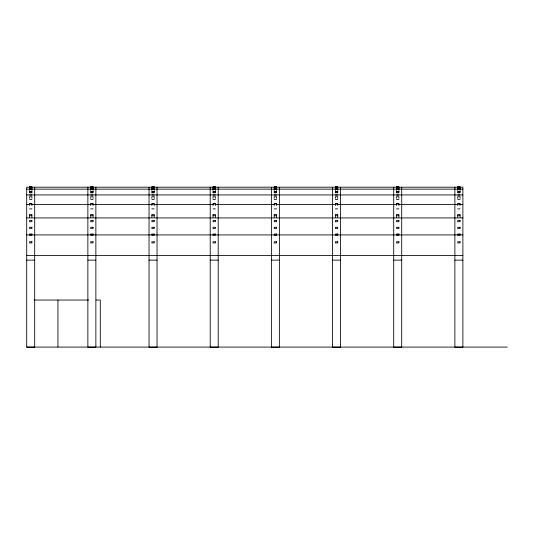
<?xml version="1.0" encoding="UTF-8"?>
<svg xmlns="http://www.w3.org/2000/svg" width="534" height="534" viewBox="0 0 534 534"><rect width="100%" height="100%" fill="white"/><g stroke="black" fill="none" stroke-linecap="round" stroke-linejoin="round"><path stroke-width="0.8" d="M29.537 186.82L31.886 186.82M90.707 186.82L93.056 186.82M151.876 186.82L154.226 186.82M213.046 186.82L215.396 186.82M274.216 186.82L276.565 186.82M335.379 186.82L337.735 186.82M396.548 186.82L398.905 186.82M457.718 186.82L460.074 186.82M29.537 186.953L31.886 186.953M90.707 186.953L93.056 186.953M151.876 186.953L154.226 186.953M213.046 186.953L215.396 186.953M274.216 186.953L276.565 186.953M335.379 186.953L337.735 186.953M396.548 186.953L398.905 186.953M457.718 186.953L460.074 186.953M30.037 187.194L26.7 187.194L26.7 347.18L34.697 347.18L34.697 187.194M31.499 187.194L91.067 187.194M92.589 187.194L152.237 187.194M153.839 187.194L213.513 187.194M215.008 187.194L274.576 187.194M276.065 187.194L335.746 187.194M336.947 187.194L396.996 187.194M398.511 187.194L458.085 187.194M459.681 187.194L462.885 187.194L462.885 347.18L454.881 347.18L454.881 187.194M29.537 187.321L31.886 187.321M90.707 187.321L93.056 187.321M151.876 187.321L154.226 187.321M213.046 187.321L215.396 187.321M274.216 187.321L276.565 187.321M335.379 187.321L337.735 187.321M396.548 187.321L398.905 187.321M457.718 187.321L460.074 187.321M29.537 188.422L31.886 188.422M90.707 188.422L93.056 188.422M151.876 188.422L154.226 188.422M213.046 188.422L215.396 188.422M274.216 188.422L276.565 188.422M335.379 188.422L337.735 188.422M396.548 188.422L398.905 188.422M457.718 188.422L460.074 188.422M26.7 189.136L462.885 189.136M29.537 191.866L31.886 191.866M90.707 191.866L93.056 191.866M151.876 191.866L154.226 191.866M213.046 191.866L215.396 191.866M274.216 191.866L276.565 191.866M335.379 191.866L337.735 191.866M396.548 191.866L398.905 191.866M457.718 191.866L460.074 191.866M26.7 194.937L462.885 194.937M29.537 195.01L31.886 195.01M90.707 195.01L93.056 195.01M151.876 195.01L154.226 195.01M213.046 195.01L215.396 195.01M274.216 195.01L276.565 195.01M335.379 195.01L337.735 195.01M396.548 195.01L398.905 195.01M457.718 195.01L460.074 195.01M29.537 199.402L31.886 199.402M90.707 199.402L93.056 199.402M151.876 199.402L154.226 199.402M213.046 199.402L215.396 199.402M274.216 199.402L276.565 199.402M335.379 199.402L337.735 199.402M396.548 199.402L398.905 199.402M457.718 199.402L460.074 199.402M29.537 203.481L31.886 203.481M90.707 203.481L93.056 203.481M151.876 203.481L154.226 203.481M213.046 203.481L215.396 203.481M274.216 203.481L276.565 203.481M335.379 203.481L337.735 203.481M396.548 203.481L398.905 203.481M457.718 203.481L460.074 203.481M26.7 204.562L30.037 204.562M31.499 204.562L91.067 204.562M92.589 204.562L152.237 204.562M153.839 204.562L213.513 204.562M215.008 204.562L274.576 204.562M276.065 204.562L335.746 204.562M336.947 204.562L396.996 204.562M398.511 204.562L458.085 204.562M459.681 204.562L462.885 204.562M29.537 208.881L31.886 208.881M90.707 208.881L93.056 208.881M151.876 208.881L154.226 208.881M213.046 208.881L215.396 208.881M274.216 208.881L276.565 208.881M335.379 208.881L337.735 208.881M396.548 208.881L398.905 208.881M457.718 208.881L460.074 208.881M26.7 217.925L462.885 217.925M26.7 234.92L462.885 234.92M26.7 255.426L462.885 255.426M26.7 260.131L34.697 260.131M87.87 260.131L95.866 260.131M149.039 260.131L157.036 260.131M210.209 260.131L218.206 260.131M271.379 260.131L279.375 260.131M332.542 260.131L340.545 260.131M393.712 260.131L401.715 260.131M454.881 260.131L462.885 260.131M34.103 300.035L88.664 300.035M96.14 300.035L100.292 300.035L100.292 347.087M26.7 347.087L507.3 347.087M460.074 189.003L460.074 187.821L457.718 187.821L457.718 189.003M460.074 190.471L460.074 189.296L457.718 189.296L457.718 190.471M460.074 198.354L460.074 196.732L457.718 196.732L457.718 198.354M460.074 205.523L460.074 203.888L457.718 203.888L457.718 205.523M460.074 215.616L460.074 214.434L457.718 214.434L457.718 215.616M460.074 217.291L460.074 215.749L457.718 215.749L457.718 217.291M401.715 187.194L401.715 347.18L393.712 347.18L393.712 187.194M398.905 189.003L398.905 187.821L396.548 187.821L396.548 189.003M398.905 190.471L398.905 189.296L396.548 189.296L396.548 190.471M398.905 198.354L398.905 196.732L396.548 196.732L396.548 198.354M398.905 205.523L398.905 203.888L396.548 203.888L396.548 205.523M398.905 215.616L398.905 214.434L396.548 214.434L396.548 215.616M398.905 217.291L398.905 215.749L396.548 215.749L396.548 217.291M340.545 187.194L340.545 347.18L332.542 347.18L332.542 187.194M337.735 189.003L337.735 187.821L335.379 187.821L335.379 189.003M337.735 190.471L337.735 189.296L335.379 189.296L335.379 190.471M337.735 198.354L337.735 196.732L335.379 196.732L335.379 198.354M337.735 205.523L337.735 203.888L335.379 203.888L335.379 205.523M337.735 215.616L337.735 214.434L335.379 214.434L335.379 215.616M337.735 217.291L337.735 215.749L335.379 215.749L335.379 217.291M279.375 187.194L279.375 347.18L271.379 347.18L271.379 187.194M276.565 189.003L276.565 187.821L274.216 187.821L274.216 189.003M276.565 190.471L276.565 189.296L274.216 189.296L274.216 190.471M276.565 198.354L276.565 196.732L274.216 196.732L274.216 198.354M276.565 205.523L276.565 203.888L274.216 203.888L274.216 205.523M276.565 215.616L276.565 214.434L274.216 214.434L274.216 215.616M276.565 217.291L276.565 215.749L274.216 215.749L274.216 217.291M218.206 187.194L218.206 347.18L210.209 347.18L210.209 187.194M215.396 189.003L215.396 187.821L213.046 187.821L213.046 189.003M215.396 190.471L215.396 189.296L213.046 189.296L213.046 190.471M215.396 198.354L215.396 196.732L213.046 196.732L213.046 198.354M215.396 205.523L215.396 203.888L213.046 203.888L213.046 205.523M215.396 215.616L215.396 214.434L213.046 214.434L213.046 215.616M215.396 217.291L215.396 215.749L213.046 215.749L213.046 217.291M157.036 187.194L157.036 347.18L149.039 347.18L149.039 187.194M154.226 189.003L154.226 187.821L151.876 187.821L151.876 189.003M154.226 190.471L154.226 189.296L151.876 189.296L151.876 190.471M154.226 198.354L154.226 196.732L151.876 196.732L151.876 198.354M154.226 205.523L154.226 203.888L151.876 203.888L151.876 205.523M154.226 215.616L154.226 214.434L151.876 214.434L151.876 215.616M154.226 217.291L154.226 215.749L151.876 215.749L151.876 217.291M95.866 187.194L95.866 347.18L87.87 347.18L87.87 187.194M93.056 189.003L93.056 187.821L90.707 187.821L90.707 189.003M93.056 190.471L93.056 189.296L90.707 189.296L90.707 190.471M93.056 198.354L93.056 196.732L90.707 196.732L90.707 198.354M93.056 205.523L93.056 203.888L90.707 203.888L90.707 205.523M93.056 215.616L93.056 214.434L90.707 214.434L90.707 215.616M93.056 217.291L93.056 215.749L90.707 215.749L90.707 217.291M57.946 300.035L57.946 347.087M31.886 189.003L31.886 187.821L29.537 187.821L29.537 189.003M31.886 190.471L31.886 189.296L29.537 189.296L29.537 190.471M31.886 198.354L31.886 196.732L29.537 196.732L29.537 198.354M31.886 205.523L31.886 203.888L29.537 203.888L29.537 205.523M31.886 215.616L31.886 214.434L29.537 214.434L29.537 215.616M31.886 217.291L31.886 215.749L29.537 215.749L29.537 217.291M31.886 191.613L29.537 191.613L29.537 192.794L31.886 192.794L31.886 191.613M93.056 191.613L90.707 191.613L90.707 192.794L93.056 192.794L93.056 191.613M154.226 191.613L151.876 191.613L151.876 192.794L154.226 192.794L154.226 191.613M215.396 191.613L213.046 191.613L213.046 192.794L215.396 192.794L215.396 191.613M276.565 191.613L274.216 191.613L274.216 192.794L276.565 192.794L276.565 191.613M337.735 191.613L335.379 191.613L335.379 192.794L337.735 192.794L337.735 191.613M398.905 191.613L396.548 191.613L396.548 192.794L398.905 192.794L398.905 191.613M460.074 191.613L457.718 191.613L457.718 192.794L460.074 192.794L460.074 191.613M31.886 220.549L29.537 220.549L29.537 221.73L31.886 221.73L31.886 220.549M93.056 220.549L90.707 220.549L90.707 221.73L93.056 221.73L93.056 220.549M154.226 220.549L151.876 220.549L151.876 221.73L154.226 221.73L154.226 220.549M215.396 220.549L213.046 220.549L213.046 221.73L215.396 221.73L215.396 220.549M276.565 220.549L274.216 220.549L274.216 221.73L276.565 221.73L276.565 220.549M337.735 220.549L335.379 220.549L335.379 221.73L337.735 221.73L337.735 220.549M398.905 220.549L396.548 220.549L396.548 221.73L398.905 221.73L398.905 220.549M460.074 220.549L457.718 220.549L457.718 221.73L460.074 221.73L460.074 220.549M31.886 227.277L29.537 227.277L29.537 228.459L31.886 228.459L31.886 227.277M93.056 227.277L90.707 227.277L90.707 228.459L93.056 228.459L93.056 227.277M154.226 227.277L151.876 227.277L151.876 228.459L154.226 228.459L154.226 227.277M215.396 227.277L213.046 227.277L213.046 228.459L215.396 228.459L215.396 227.277M276.565 227.277L274.216 227.277L274.216 228.459L276.565 228.459L276.565 227.277M337.735 227.277L335.379 227.277L335.379 228.459L337.735 228.459L337.735 227.277M398.905 227.277L396.548 227.277L396.548 228.459L398.905 228.459L398.905 227.277M460.074 227.277L457.718 227.277L457.718 228.459L460.074 228.459L460.074 227.277M31.886 234.012L29.537 234.012L29.537 235.194L31.886 235.194L31.886 234.012M93.056 234.012L90.707 234.012L90.707 235.194L93.056 235.194L93.056 234.012M154.226 234.012L151.876 234.012L151.876 235.194L154.226 235.194L154.226 234.012M215.396 234.012L213.046 234.012L213.046 235.194L215.396 235.194L215.396 234.012M276.565 234.012L274.216 234.012L274.216 235.194L276.565 235.194L276.565 234.012M337.735 234.012L335.379 234.012L335.379 235.194L337.735 235.194L337.735 234.012M398.905 234.012L396.548 234.012L396.548 235.194L398.905 235.194L398.905 234.012M460.074 234.012L457.718 234.012L457.718 235.194L460.074 235.194L460.074 234.012M31.886 241.775L29.537 241.775L29.537 242.957L31.886 242.957L31.886 241.775M93.056 241.775L90.707 241.775L90.707 242.957L93.056 242.957L93.056 241.775M154.226 241.775L151.876 241.775L151.876 242.957L154.226 242.957L154.226 241.775M215.396 241.775L213.046 241.775L213.046 242.957L215.396 242.957L215.396 241.775M276.565 241.775L274.216 241.775L274.216 242.957L276.565 242.957L276.565 241.775M337.735 241.775L335.379 241.775L335.379 242.957L337.735 242.957L337.735 241.775M398.905 241.775L396.548 241.775L396.548 242.957L398.905 242.957L398.905 241.775M460.074 241.775L457.718 241.775L457.718 242.957L460.074 242.957L460.074 241.775"/></g></svg>
